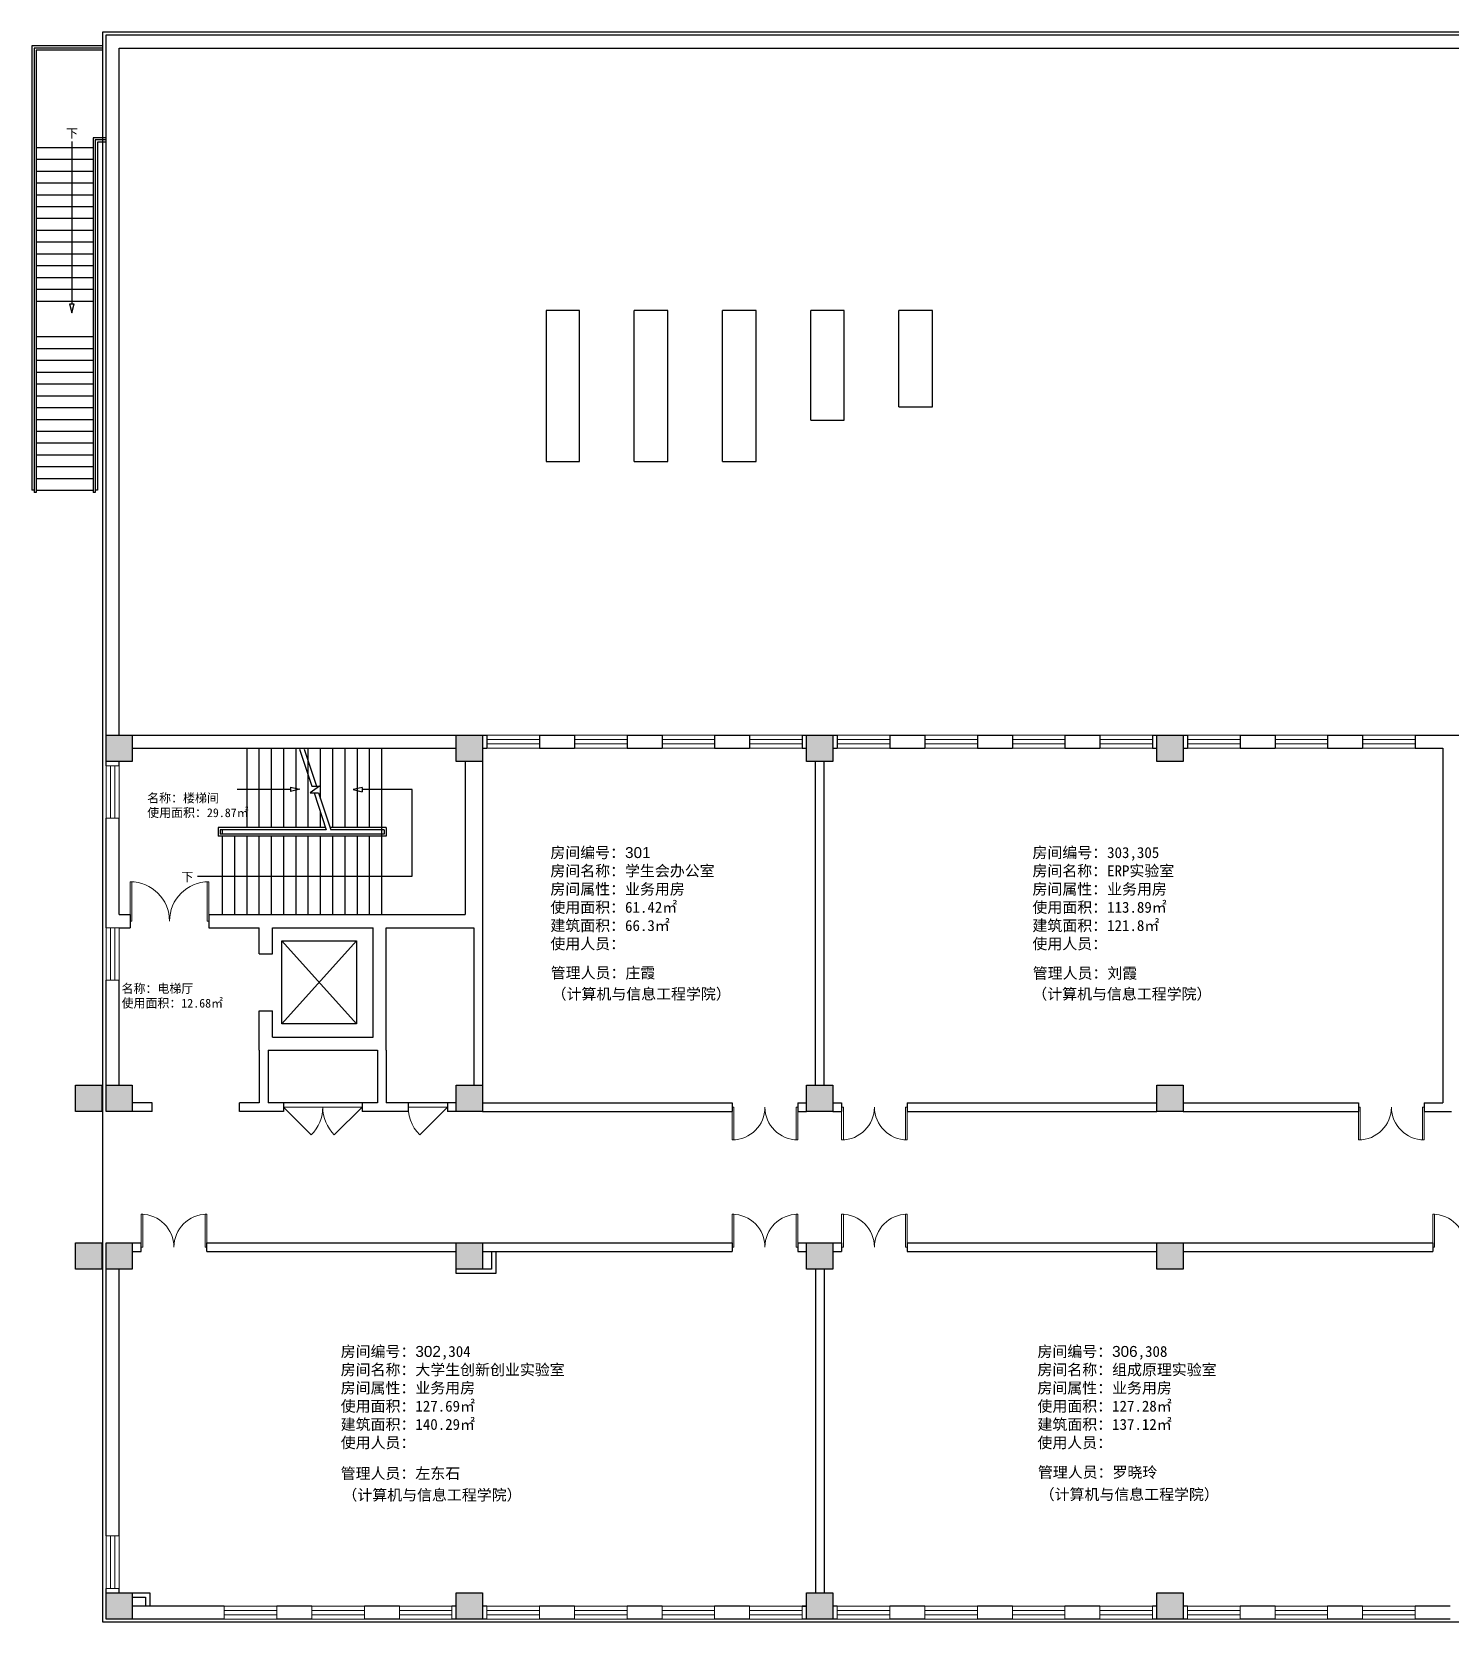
# Model space of a CAD drawing. Header units: millimetres. Extents: x 3623 to 132087, y -3080 to 53237.
# Drawn here: x 3623 to 36018, y 3801 to 40141 of the extents above; entities that cross this region are included whole.
import ezdxf

# ---------------------------------------------------------------- set-up
doc = ezdxf.new("R2010")
doc.units = ezdxf.units.MM
doc.header["$LTSCALE"] = 1000
doc.linetypes.add('CONTINOUS', pattern=[0])
for name, color, linetype in [('填充', 7, 'Continuous'), ('墙体', 30, 'Continuous'), ('管理人员', 2, 'Continuous')]:
    doc.layers.add(name, color=color, linetype=linetype)
for name, color, linetype, lineweight in [('墙线', 30, 'Continuous', 30), ('文字', 7, 'Continuous', 30), ('柱子', 150, 'Continuous', 30), ('窗户', 131, 'Continuous', 15), ('门线', 154, 'CONTINOUS', 15)]:
    doc.layers.add(name, color=color, linetype=linetype, lineweight=lineweight)
doc.styles.get("Standard").update_dxf_attribs({"font": 'arial.ttf'})

msp = doc.modelspace()

# ---------------------------------------------------------------- hatches: boundary and pattern name
at = {"layer": '填充'}
h = msp.add_hatch(color=256, dxfattribs=at)
h.dxf.hatch_style = 1
h.paths.add_polyline_path([(5918, 24071), (5318, 24071), (5318, 23471), (5918, 23471)])
h = msp.add_hatch(color=256, dxfattribs=at)
h.dxf.hatch_style = 1
h.paths.add_polyline_path([(13918, 24071), (13318, 24071), (13318, 23471), (13918, 23471)])
h = msp.add_hatch(color=256, dxfattribs=at)
h.dxf.hatch_style = 1
h.paths.add_polyline_path([(21918, 24071), (21318, 24071), (21318, 23471), (21918, 23471)])
h = msp.add_hatch(color=256, dxfattribs=at)
h.dxf.hatch_style = 1
h.paths.add_polyline_path([(29918, 24071), (29318, 24071), (29318, 23471), (29918, 23471)])
h = msp.add_hatch(color=256, dxfattribs=at)
h.dxf.hatch_style = 1
h.paths.add_polyline_path([(5218, 16071), (4618, 16071), (4618, 15471), (5218, 15471)])
h = msp.add_hatch(color=256, dxfattribs=at)
h.dxf.hatch_style = 1
h.paths.add_polyline_path([(5918, 16071), (5318, 16071), (5318, 15471), (5918, 15471)])
h = msp.add_hatch(color=256, dxfattribs=at)
h.dxf.hatch_style = 1
h.paths.add_polyline_path([(13918, 16071), (13318, 16071), (13318, 15471), (13918, 15471)])
h = msp.add_hatch(color=256, dxfattribs=at)
h.dxf.hatch_style = 1
h.paths.add_polyline_path([(21918, 16071), (21318, 16071), (21318, 15471), (21918, 15471)])
h = msp.add_hatch(color=256, dxfattribs=at)
h.dxf.hatch_style = 1
h.paths.add_polyline_path([(29918, 16071), (29318, 16071), (29318, 15471), (29918, 15471)])
h = msp.add_hatch(color=256, dxfattribs=at)
h.dxf.hatch_style = 1
h.paths.add_polyline_path([(5218, 12471), (4618, 12471), (4618, 11871), (5218, 11871)])
h = msp.add_hatch(color=256, dxfattribs=at)
h.dxf.hatch_style = 1
h.paths.add_polyline_path([(5918, 12471), (5318, 12471), (5318, 11871), (5918, 11871)])
h = msp.add_hatch(color=256, dxfattribs=at)
h.dxf.hatch_style = 1
h.paths.add_polyline_path([(13918, 12471), (13318, 12471), (13318, 11871), (13918, 11871)])
h = msp.add_hatch(color=256, dxfattribs=at)
h.dxf.hatch_style = 1
h.paths.add_polyline_path([(21918, 12471), (21318, 12471), (21318, 11871), (21918, 11871)])
h = msp.add_hatch(color=256, dxfattribs=at)
h.dxf.hatch_style = 1
h.paths.add_polyline_path([(29918, 12471), (29318, 12471), (29318, 11871), (29918, 11871)])
h = msp.add_hatch(color=256, dxfattribs=at)
h.dxf.hatch_style = 1
h.paths.add_polyline_path([(5918, 4471), (5318, 4471), (5318, 3871), (5918, 3871)])
h = msp.add_hatch(color=256, dxfattribs=at)
h.dxf.hatch_style = 1
h.paths.add_polyline_path([(13918, 4471), (13318, 4471), (13318, 3871), (13918, 3871)])
h = msp.add_hatch(color=256, dxfattribs=at)
h.dxf.hatch_style = 1
h.paths.add_polyline_path([(21918, 4471), (21318, 4471), (21318, 3871), (21918, 3871)])
h = msp.add_hatch(color=256, dxfattribs=at)
h.dxf.hatch_style = 1
h.paths.add_polyline_path([(29918, 4471), (29318, 4471), (29318, 3871), (29918, 3871)])

# ---------------------------------------------------------------- linework, layer by layer
at = {"layer": '墙体'}
for p, q in [((5248, 39821), (3623, 39821)), ((3623, 39821), (3623, 29666)), ((5248, 39771), (3673, 39771)), ((3673, 39771), (3673, 29616)), ((5248, 39721), (3723, 39721)), ((3723, 39721), (3723, 29616)), ((3723, 37500), (5023, 37500)), ((4536, 37635), (4536, 33929)), ((5023, 37721), (5023, 29616)), ((5318, 37721), (5023, 37721)), ((5073, 37671), (5073, 29616)), ((5318, 37671), (5073, 37671)), ((5123, 37621), (5123, 29666)), ((5318, 37621), (5123, 37621)), ((3723, 37230), (5023, 37230)), ((3723, 37230), (5023, 37230)), ((3723, 36960), (5023, 36960)), ((3723, 36690), (5023, 36690)), ((3723, 36420), (5023, 36420)), ((3723, 36150), (5023, 36150)), ((3723, 36150), (5023, 36150)), ((3723, 35880), (5023, 35880)), ((3723, 35610), (5023, 35610)), ((3723, 35340), (5023, 35340)), ((3723, 35070), (5023, 35070)), ((3723, 35070), (5023, 35070)), ((3723, 34800), (5023, 34800)), ((3723, 34530), (5023, 34530)), ((3723, 34260), (5023, 34260)), ((3723, 33990), (5023, 33990)), ((4486, 33929), (4586, 33929)), ((4486, 33929), (4536, 33720)), ((4536, 33720), (4586, 33929)), ((15368, 33771), (15368, 30321)), ((16133, 33771), (15368, 33771)), ((16133, 30321), (16133, 33771)), ((17383, 30321), (17383, 33771)), ((18148, 33771), (17383, 33771)), ((18148, 30321), (18148, 33771)), ((19398, 30321), (19398, 33771)), ((20163, 33771), (19398, 33771)), ((20163, 30321), (20163, 33771)), ((21413, 31271), (21413, 33771)), ((22178, 33771), (21413, 33771)), ((22178, 31271), (22178, 33771)), ((23428, 31571), (23428, 33771)), ((24193, 33771), (23428, 33771)), ((24193, 31571), (24193, 33771)), ((3723, 33176), (5023, 33176)), ((3723, 32906), (5023, 32906)), ((3723, 32636), (5023, 32636)), ((3723, 32366), (5023, 32366)), ((3723, 32096), (5023, 32096)), ((3723, 32096), (5023, 32096)), ((3723, 31826), (5023, 31826)), ((3723, 31556), (5023, 31556)), ((3723, 31286), (5023, 31286)), ((21413, 31271), (22178, 31271)), ((23428, 31571), (24193, 31571)), ((3723, 31016), (5023, 31016)), ((3723, 31016), (5023, 31016)), ((3723, 30746), (5023, 30746)), ((3723, 30476), (5023, 30476)), ((3723, 30206), (5023, 30206)), ((15368, 30321), (16133, 30321)), ((17383, 30321), (18148, 30321)), ((19398, 30321), (20163, 30321)), ((3723, 29936), (5023, 29936)), ((3673, 29666), (3623, 29666)), ((3723, 29616), (3673, 29616)), ((3723, 29666), (5023, 29666)), ((5073, 29616), (5023, 29616)), ((5123, 29666), (5073, 29666)), ((8538, 21959), (8538, 23747)), ((8818, 21959), (8818, 23747)), ((9098, 21959), (9098, 23747)), ((9098, 21959), (9098, 23747)), ((9378, 21959), (9378, 23747)), ((9658, 21959), (9658, 23747)), ((9740, 23747), (10019, 22904)), ((9843, 23747), (10123, 22904)), ((9938, 21959), (9938, 23747)), ((10218, 22644), (10218, 23747)), ((10218, 22616), (10218, 23747)), ((10498, 21959), (10498, 23747)), ((10778, 21959), (10778, 23747)), ((11058, 21959), (11058, 23747)), ((11338, 21959), (11338, 23747)), ((11618, 19971), (11618, 23747)), ((10192, 22904), (9981, 22749)), ((10019, 22904), (10192, 22904)), ((8316, 22832), (9533, 22832)), ((9533, 22882), (9533, 22782)), ((9533, 22882), (9741, 22832)), ((9741, 22832), (9533, 22782)), ((9981, 22749), (10174, 22749)), ((10071, 22749), (10349, 21909)), ((10174, 22749), (10452, 21909)), ((11170, 22877), (10961, 22827)), ((10961, 22827), (11170, 22777)), ((11170, 22877), (11170, 22777)), ((12312, 22827), (11170, 22827)), ((11170, 22827), (11170, 22777)), ((12312, 20845), (12312, 22827)), ((10218, 21959), (10218, 22305)), ((10218, 21959), (10218, 22305)), ((10332, 21959), (7878, 21959)), ((7878, 21959), (7878, 21759)), ((10349, 21909), (7928, 21909)), ((7928, 21909), (7928, 21809)), ((11668, 21809), (7928, 21809)), ((7978, 21809), (7978, 21909)), ((11718, 21959), (10435, 21959)), ((11668, 21909), (10452, 21909)), ((11668, 21909), (11668, 21809)), ((11718, 21959), (11718, 21759)), ((10218, 21759), (7878, 21759)), ((7978, 19971), (7978, 21759)), ((11618, 21759), (7978, 21759)), ((8258, 19971), (8258, 21759)), ((8538, 19971), (8538, 21759)), ((8818, 19971), (8818, 21759)), ((9098, 19971), (9098, 21759)), ((9098, 19971), (9098, 21759)), ((9378, 19971), (9378, 21759)), ((9658, 19971), (9658, 21759)), ((9938, 19971), (9938, 21759)), ((10218, 19971), (10218, 21759)), ((10218, 19971), (10218, 21759)), ((10498, 19971), (10498, 21759)), ((11718, 21759), (10498, 21759)), ((10778, 19971), (10778, 21759)), ((11058, 19971), (11058, 21759)), ((11338, 19971), (11338, 21759)), ((7410, 20845), (12312, 20845))]:
    msp.add_line(p, q, dxfattribs=at)
at = {"layer": '墙线'}
for p, q in [((5248, 3801), (5248, 40141)), ((5248, 40141), (45248, 40141)), ((5318, 23371), (5318, 40071)), ((5318, 40071), (45318, 40071)), ((5618, 24071), (5618, 39771)), ((5618, 39771), (45318, 39771)), ((5918, 24071), (13318, 24071)), ((13918, 24071), (14018, 24071)), ((14018, 24071), (14018, 23771)), ((15218, 24071), (15218, 23771)), ((15218, 24071), (16018, 24071)), ((16018, 24071), (16018, 23771)), ((17218, 24071), (17218, 23771)), ((17218, 24071), (18018, 24071)), ((18018, 24071), (18018, 23771)), ((19218, 24071), (19218, 23771)), ((19218, 24071), (20018, 24071)), ((20018, 24071), (20018, 23771)), ((21218, 24071), (21218, 23771)), ((21218, 24071), (21318, 24071)), ((21918, 24071), (22018, 24071)), ((22018, 24071), (22018, 23771)), ((23218, 24071), (23218, 23771)), ((23218, 24071), (24018, 24071)), ((24018, 24071), (24018, 23771)), ((25218, 24071), (25218, 23771)), ((25218, 24071), (26018, 24071)), ((26018, 24071), (26018, 23771)), ((27218, 24071), (27218, 23771)), ((27218, 24071), (28018, 24071)), ((28018, 24071), (28018, 23771)), ((29218, 24071), (29218, 23771)), ((29218, 24071), (29318, 24071)), ((29918, 24071), (30018, 24071)), ((30018, 24071), (30018, 23771)), ((31218, 24071), (31218, 23771)), ((31218, 24071), (32018, 24071)), ((32018, 24071), (32018, 23771)), ((33218, 24071), (33218, 23771)), ((33218, 24071), (34018, 24071)), ((34018, 24071), (34018, 23771)), ((35218, 24071), (35218, 23771)), ((35218, 24071), (36318, 24071)), ((5918, 23771), (13318, 23771)), ((13918, 23771), (14018, 23771)), ((15218, 23771), (16018, 23771)), ((17218, 23771), (18018, 23771)), ((19218, 23771), (20018, 23771)), ((21218, 23771), (21318, 23771)), ((21918, 23771), (22018, 23771)), ((23218, 23771), (24018, 23771)), ((25218, 23771), (26018, 23771)), ((27218, 23771), (28018, 23771)), ((29218, 23771), (29318, 23771)), ((29918, 23771), (30018, 23771)), ((31218, 23771), (32018, 23771)), ((33218, 23771), (34018, 23771)), ((35218, 23771), (35848, 23771)), ((35848, 23771), (35848, 15671)), ((5618, 23371), (5618, 23471)), ((13518, 23471), (13518, 19971)), ((13918, 23471), (13918, 19671)), ((21518, 16071), (21518, 23471)), ((21718, 16071), (21718, 23471)), ((5318, 19671), (5318, 22171)), ((5618, 19971), (5618, 22171)), ((5618, 19971), (5868, 19971)), ((5618, 19671), (5868, 19671)), ((5868, 19971), (5868, 19671)), ((7668, 19971), (7668, 19671)), ((7668, 19971), (13518, 19971)), ((7668, 19671), (8818, 19671)), ((8818, 19071), (8818, 19671)), ((9118, 19071), (9118, 19671)), ((9118, 19671), (11418, 19671)), ((11418, 17171), (11418, 19671)), ((11718, 16871), (11718, 19671)), ((11718, 19671), (13718, 19671)), ((13718, 19671), (13718, 16071)), ((13918, 19671), (13918, 16071)), ((9336, 19371), (11036, 17471)), ((11036, 19371), (9336, 17471)), ((9336, 19371), (11036, 19371)), ((9336, 17471), (9336, 19371)), ((11036, 19371), (11036, 17471)), ((8818, 19071), (9118, 19071)), ((5318, 15471), (5318, 18471)), ((5618, 16071), (5618, 18471)), ((8818, 16871), (8818, 17771)), ((8818, 17771), (9118, 17771)), ((9118, 17171), (9118, 17771)), ((11036, 17471), (9336, 17471)), ((9118, 17171), (11418, 17171)), ((8818, 16871), (8818, 15671)), ((9018, 16871), (11518, 16871)), ((9018, 16871), (9018, 15671)), ((11518, 16871), (11518, 15671)), ((11718, 16871), (11718, 15671)), ((6368, 15671), (5918, 15671)), ((6368, 15471), (6368, 15671)), ((8368, 15471), (8368, 15671)), ((8818, 15671), (8368, 15671)), ((11518, 15671), (9018, 15671)), ((9368, 15671), (9368, 15471)), ((11168, 15671), (11168, 15471)), ((13318, 15671), (11718, 15671)), ((12218, 15671), (12218, 15471)), ((13118, 15671), (13118, 15471)), ((13918, 15671), (19618, 15671)), ((19618, 15671), (19618, 15471)), ((21118, 15671), (21118, 15471)), ((21118, 15671), (21318, 15671)), ((21918, 15671), (22118, 15671)), ((22118, 15671), (22118, 15471)), ((23618, 15671), (23618, 15471)), ((23618, 15671), (29318, 15671)), ((29918, 15671), (33925, 15671)), ((33925, 15671), (33925, 15471)), ((35425, 15671), (35425, 15471)), ((35425, 15671), (35848, 15671)), ((6368, 15471), (5618, 15471)), ((9368, 15471), (8368, 15471)), ((12218, 15471), (11168, 15471)), ((13318, 15471), (13118, 15471)), ((13918, 15471), (19618, 15471)), ((21118, 15471), (21318, 15471)), ((21918, 15471), (22118, 15471)), ((23618, 15471), (29318, 15471)), ((29918, 15471), (33925, 15471)), ((35425, 15471), (36048, 15471)), ((5318, 5771), (5318, 12471)), ((5918, 12471), (6118, 12471)), ((6118, 12271), (6118, 12471)), ((7618, 12271), (7618, 12471)), ((7618, 12471), (13318, 12471)), ((13918, 12471), (19618, 12471)), ((19618, 12471), (19618, 12271)), ((21118, 12471), (21318, 12471)), ((21118, 12471), (21118, 12271)), ((21918, 12471), (22118, 12471)), ((22118, 12471), (22118, 12271)), ((23618, 12471), (29318, 12471)), ((23618, 12471), (23618, 12271)), ((29918, 12471), (30118, 12471)), ((29918, 12471), (35618, 12471)), ((35618, 12471), (35618, 12271)), ((5918, 12271), (6118, 12271)), ((7618, 12271), (13318, 12271)), ((13918, 12271), (19618, 12271)), ((14118, 12271), (14118, 11871)), ((14218, 12271), (14218, 11771)), ((21118, 12271), (21318, 12271)), ((21918, 12271), (22118, 12271)), ((23618, 12271), (29318, 12271)), ((29918, 12271), (35618, 12271)), ((5618, 5771), (5618, 11871)), ((14118, 11871), (13318, 11871)), ((13318, 11771), (13318, 11871)), ((14218, 11771), (13318, 11771)), ((21518, 11871), (21518, 4471)), ((21718, 11871), (21718, 4471)), ((5318, 3871), (5318, 4571)), ((5618, 4471), (5618, 4571)), ((5918, 4471), (6318, 4471)), ((5918, 4371), (6218, 4371)), ((6218, 4371), (6218, 4171)), ((6318, 4471), (6318, 4171)), ((8018, 4171), (5918, 4171)), ((10018, 4171), (9218, 4171)), ((12018, 4171), (11218, 4171)), ((13318, 4171), (13218, 4171)), ((14018, 4171), (13918, 4171)), ((16018, 4171), (15218, 4171)), ((18018, 4171), (17218, 4171)), ((20018, 4171), (19218, 4171)), ((21218, 4171), (21318, 4171)), ((21318, 4171), (21218, 4171)), ((22018, 4171), (21918, 4171)), ((24018, 4171), (23218, 4171)), ((26018, 4171), (25218, 4171)), ((28018, 4171), (27218, 4171)), ((29318, 4171), (29218, 4171)), ((30018, 4171), (29918, 4171)), ((32018, 4171), (31218, 4171)), ((34018, 4171), (33218, 4171)), ((36018, 4171), (35218, 4171)), ((57588, 3801), (5248, 3801)), ((8018, 3871), (5918, 3871)), ((10018, 3871), (9218, 3871)), ((12018, 3871), (11218, 3871)), ((13318, 3871), (13218, 3871)), ((14018, 3871), (13918, 3871)), ((16018, 3871), (15218, 3871)), ((18018, 3871), (17218, 3871)), ((20018, 3871), (19218, 3871)), ((21318, 3871), (21218, 3871)), ((22018, 3871), (21918, 3871)), ((24018, 3871), (23218, 3871)), ((26018, 3871), (25218, 3871)), ((28018, 3871), (27218, 3871)), ((29318, 3871), (29218, 3871)), ((30018, 3871), (29918, 3871)), ((32018, 3871), (31218, 3871)), ((34018, 3871), (33218, 3871)), ((36018, 3871), (35218, 3871))]:
    msp.add_line(p, q, dxfattribs=at)
at = {"layer": '柱子'}
for p, q in [((5318, 24071), (5918, 24071)), ((5318, 23471), (5318, 24071)), ((5918, 24071), (5918, 23471)), ((13318, 24071), (13918, 24071)), ((13318, 23471), (13318, 24071)), ((13918, 24071), (13918, 23471)), ((21318, 24071), (21918, 24071)), ((21318, 23471), (21318, 24071)), ((21918, 24071), (21918, 23471)), ((29318, 24071), (29918, 24071)), ((29318, 23471), (29318, 24071)), ((29918, 24071), (29918, 23471)), ((5918, 23471), (5318, 23471)), ((13918, 23471), (13318, 23471)), ((21918, 23471), (21318, 23471)), ((29918, 23471), (29318, 23471)), ((4618, 16071), (5218, 16071)), ((4618, 15471), (4618, 16071)), ((5218, 16071), (5218, 15471)), ((5318, 16071), (5918, 16071)), ((5318, 15471), (5318, 16071)), ((5918, 16071), (5918, 15471)), ((13318, 16071), (13918, 16071)), ((13318, 15471), (13318, 16071)), ((13918, 16071), (13918, 15471)), ((21318, 16071), (21918, 16071)), ((21318, 15471), (21318, 16071)), ((21918, 16071), (21918, 15471)), ((29318, 16071), (29918, 16071)), ((29318, 15471), (29318, 16071)), ((29918, 16071), (29918, 15471)), ((5218, 15471), (4618, 15471)), ((5918, 15471), (5318, 15471)), ((13918, 15471), (13318, 15471)), ((21918, 15471), (21318, 15471)), ((29918, 15471), (29318, 15471)), ((4618, 12471), (5218, 12471)), ((4618, 11871), (4618, 12471)), ((5218, 12471), (5218, 11871)), ((5318, 12471), (5918, 12471)), ((5318, 11871), (5318, 12471)), ((5918, 12471), (5918, 11871)), ((13318, 12471), (13918, 12471)), ((13318, 11871), (13318, 12471)), ((13918, 12471), (13918, 11871)), ((21318, 12471), (21918, 12471)), ((21318, 11871), (21318, 12471)), ((21918, 12471), (21918, 11871)), ((29318, 12471), (29918, 12471)), ((29318, 11871), (29318, 12471)), ((29918, 12471), (29918, 11871)), ((5218, 11871), (4618, 11871)), ((5918, 11871), (5318, 11871)), ((13918, 11871), (13318, 11871)), ((21918, 11871), (21318, 11871)), ((29918, 11871), (29318, 11871)), ((5318, 4471), (5918, 4471)), ((5318, 3871), (5318, 4471)), ((5918, 4471), (5918, 3871)), ((13318, 4471), (13918, 4471)), ((13318, 3871), (13318, 4471)), ((13918, 4471), (13918, 3871)), ((21318, 4471), (21918, 4471)), ((21318, 3871), (21318, 4471)), ((21918, 4471), (21918, 3871)), ((29318, 4471), (29918, 4471)), ((29318, 3871), (29318, 4471)), ((29918, 4471), (29918, 3871)), ((5918, 3871), (5318, 3871)), ((13918, 3871), (13318, 3871)), ((21918, 3871), (21318, 3871)), ((29918, 3871), (29318, 3871))]:
    msp.add_line(p, q, dxfattribs=at)
at = {"layer": '窗户'}
for p, q in [((14018, 23771), (14018, 24071)), ((15218, 24071), (14018, 24071)), ((15218, 23771), (15218, 24071)), ((16018, 23771), (16018, 24071)), ((17218, 24071), (16018, 24071)), ((17218, 23771), (17218, 24071)), ((18018, 23771), (18018, 24071)), ((19218, 24071), (18018, 24071)), ((19218, 23771), (19218, 24071)), ((20018, 23771), (20018, 24071)), ((21218, 24071), (20018, 24071)), ((21218, 23771), (21218, 24071)), ((22018, 23771), (22018, 24071)), ((23218, 24071), (22018, 24071)), ((23218, 23771), (23218, 24071)), ((24018, 23771), (24018, 24071)), ((25218, 24071), (24018, 24071)), ((25218, 23771), (25218, 24071)), ((26018, 23771), (26018, 24071)), ((27218, 24071), (26018, 24071)), ((27218, 23771), (27218, 24071)), ((28018, 23771), (28018, 24071)), ((29218, 24071), (28018, 24071)), ((29218, 23771), (29218, 24071)), ((30018, 23771), (30018, 24071)), ((31218, 24071), (30018, 24071)), ((31218, 23771), (31218, 24071)), ((32018, 23771), (32018, 24071)), ((33218, 24071), (32018, 24071)), ((33218, 23771), (33218, 24071)), ((34018, 23771), (34018, 24071)), ((35218, 24071), (34018, 24071)), ((35218, 23771), (35218, 24071)), ((15218, 23971), (14018, 23971)), ((15218, 23871), (14018, 23871)), ((15218, 23771), (14018, 23771)), ((17218, 23971), (16018, 23971)), ((17218, 23871), (16018, 23871)), ((17218, 23771), (16018, 23771)), ((19218, 23971), (18018, 23971)), ((19218, 23871), (18018, 23871)), ((19218, 23771), (18018, 23771)), ((21218, 23971), (20018, 23971)), ((21218, 23871), (20018, 23871)), ((21218, 23771), (20018, 23771)), ((23218, 23971), (22018, 23971)), ((23218, 23871), (22018, 23871)), ((23218, 23771), (22018, 23771)), ((25218, 23971), (24018, 23971)), ((25218, 23871), (24018, 23871)), ((25218, 23771), (24018, 23771)), ((27218, 23971), (26018, 23971)), ((27218, 23871), (26018, 23871)), ((27218, 23771), (26018, 23771)), ((29218, 23971), (28018, 23971)), ((29218, 23871), (28018, 23871)), ((29218, 23771), (28018, 23771)), ((31218, 23971), (30018, 23971)), ((31218, 23871), (30018, 23871)), ((31218, 23771), (30018, 23771)), ((33218, 23971), (32018, 23971)), ((33218, 23871), (32018, 23871)), ((33218, 23771), (32018, 23771)), ((35218, 23971), (34018, 23971)), ((35218, 23871), (34018, 23871)), ((35218, 23771), (34018, 23771)), ((5318, 23371), (5618, 23371)), ((5318, 22171), (5318, 23371)), ((5418, 22171), (5418, 23371)), ((5518, 22171), (5518, 23371)), ((5618, 22171), (5618, 23371)), ((5318, 22171), (5618, 22171)), ((5318, 19671), (5618, 19671)), ((5318, 18471), (5318, 19671)), ((5418, 18471), (5418, 19671)), ((5518, 18471), (5518, 19671)), ((5618, 18471), (5618, 19671)), ((5318, 18471), (5618, 18471)), ((5318, 5771), (5618, 5771)), ((5318, 4571), (5318, 5771)), ((5418, 4571), (5418, 5771)), ((5518, 4571), (5518, 5771)), ((5618, 4571), (5618, 5771)), ((5318, 4571), (5618, 4571)), ((8018, 3871), (8018, 4171)), ((9218, 4171), (8018, 4171)), ((9218, 4071), (8018, 4071)), ((9218, 3871), (9218, 4171)), ((10018, 3871), (10018, 4171)), ((11218, 4171), (10018, 4171)), ((11218, 4071), (10018, 4071)), ((11218, 3871), (11218, 4171)), ((12018, 3871), (12018, 4171)), ((13218, 4171), (12018, 4171)), ((13218, 4071), (12018, 4071)), ((13218, 3871), (13218, 4171)), ((14018, 3871), (14018, 4171)), ((15218, 4171), (14018, 4171)), ((15218, 4071), (14018, 4071)), ((15218, 3871), (15218, 4171)), ((16018, 3871), (16018, 4171)), ((17218, 4171), (16018, 4171)), ((17218, 4071), (16018, 4071)), ((17218, 3871), (17218, 4171)), ((18018, 3871), (18018, 4171)), ((19218, 4171), (18018, 4171)), ((19218, 4071), (18018, 4071)), ((19218, 3871), (19218, 4171)), ((20018, 3871), (20018, 4171)), ((21218, 4171), (20018, 4171)), ((21218, 4071), (20018, 4071)), ((21218, 3871), (21218, 4171)), ((22018, 3871), (22018, 4171)), ((23218, 4171), (22018, 4171)), ((23218, 4071), (22018, 4071)), ((23218, 3871), (23218, 4171)), ((24018, 3871), (24018, 4171)), ((25218, 4171), (24018, 4171)), ((25218, 4071), (24018, 4071)), ((25218, 3871), (25218, 4171)), ((26018, 3871), (26018, 4171)), ((27218, 4171), (26018, 4171)), ((27218, 4071), (26018, 4071)), ((27218, 3871), (27218, 4171)), ((28018, 3871), (28018, 4171)), ((29218, 4171), (28018, 4171)), ((29218, 4071), (28018, 4071)), ((29218, 3871), (29218, 4171)), ((30018, 3871), (30018, 4171)), ((31218, 4171), (30018, 4171)), ((31218, 4071), (30018, 4071)), ((31218, 3871), (31218, 4171)), ((32018, 3871), (32018, 4171)), ((33218, 4171), (32018, 4171)), ((33218, 4071), (32018, 4071)), ((33218, 3871), (33218, 4171)), ((34018, 3871), (34018, 4171)), ((35218, 4171), (34018, 4171)), ((35218, 4071), (34018, 4071)), ((35218, 3871), (35218, 4171)), ((9218, 3971), (8018, 3971)), ((9218, 3871), (8018, 3871)), ((11218, 3971), (10018, 3971)), ((11218, 3871), (10018, 3871)), ((13218, 3971), (12018, 3971)), ((13218, 3871), (12018, 3871)), ((15218, 3971), (14018, 3971)), ((15218, 3871), (14018, 3871)), ((17218, 3971), (16018, 3971)), ((17218, 3871), (16018, 3871)), ((19218, 3971), (18018, 3971)), ((19218, 3871), (18018, 3871)), ((21218, 3971), (20018, 3971)), ((21218, 3871), (20018, 3871)), ((23218, 3971), (22018, 3971)), ((23218, 3871), (22018, 3871)), ((25218, 3971), (24018, 3971)), ((25218, 3871), (24018, 3871)), ((27218, 3971), (26018, 3971)), ((27218, 3871), (26018, 3871)), ((29218, 3971), (28018, 3971)), ((29218, 3871), (28018, 3871)), ((31218, 3971), (30018, 3971)), ((31218, 3871), (30018, 3871)), ((33218, 3971), (32018, 3971)), ((33218, 3871), (32018, 3871)), ((35218, 3971), (34018, 3971)), ((35218, 3871), (34018, 3871))]:
    msp.add_line(p, q, dxfattribs=at)
at = {"layer": '门线'}
for p, q in [((5868, 20721), (5908, 20721)), ((5868, 19821), (5868, 20721)), ((5908, 20721), (5908, 19821)), ((7628, 20721), (7668, 20721)), ((7628, 19821), (7628, 20721)), ((7668, 20721), (7668, 19821)), ((5908, 19821), (5868, 19821)), ((7668, 19821), (7628, 19821)), ((9368, 15671), (11168, 15671)), ((12218, 15671), (13118, 15671)), ((9368, 15571), (11168, 15571)), ((9368, 15571), (10004, 14935)), ((11168, 15571), (10531, 14935)), ((13118, 15571), (12218, 15571)), ((13118, 15571), (12481, 14935)), ((19658, 15571), (19618, 15571)), ((19618, 15571), (19618, 14821)), ((19658, 14821), (19658, 15571)), ((21078, 14821), (21078, 15571)), ((21078, 15571), (21118, 15571)), ((21118, 15571), (21118, 14821)), ((22158, 15571), (22118, 15571)), ((22118, 15571), (22118, 14821)), ((22158, 14821), (22158, 15571)), ((23578, 14821), (23578, 15571)), ((23578, 15571), (23618, 15571)), ((23618, 15571), (23618, 14821)), ((33965, 15571), (33925, 15571)), ((33925, 15571), (33925, 14821)), ((33965, 14821), (33965, 15571)), ((35385, 14821), (35385, 15571)), ((35385, 15571), (35425, 15571)), ((35425, 15571), (35425, 14821)), ((19618, 14821), (19658, 14821)), ((21118, 14821), (21078, 14821)), ((22118, 14821), (22158, 14821)), ((23618, 14821), (23578, 14821)), ((33925, 14821), (33965, 14821)), ((35425, 14821), (35385, 14821)), ((6118, 13121), (6158, 13121)), ((6118, 12371), (6118, 13121)), ((6158, 13121), (6158, 12371)), ((7618, 13121), (7578, 13121)), ((7578, 13121), (7578, 12371)), ((7618, 12371), (7618, 13121)), ((19618, 13121), (19658, 13121)), ((19618, 12371), (19618, 13121)), ((19658, 13121), (19658, 12371)), ((21118, 13121), (21078, 13121)), ((21078, 13121), (21078, 12371)), ((21118, 12371), (21118, 13121)), ((22118, 13121), (22158, 13121)), ((22118, 12371), (22118, 13121)), ((22158, 13121), (22158, 12371)), ((23618, 13121), (23578, 13121)), ((23578, 13121), (23578, 12371)), ((23618, 12371), (23618, 13121)), ((35618, 13121), (35658, 13121)), ((35618, 12371), (35618, 13121)), ((35658, 13121), (35658, 12371)), ((6158, 12371), (6118, 12371)), ((7578, 12371), (7618, 12371)), ((19658, 12371), (19618, 12371)), ((21078, 12371), (21118, 12371)), ((22158, 12371), (22118, 12371)), ((23578, 12371), (23618, 12371)), ((35658, 12371), (35618, 12371))]:
    msp.add_line(p, q, dxfattribs=at)
for centre, radius, start, end in [((5868, 19821), 900, 0, 90), ((7668, 19821), 900, 90, 180), ((13118, 15571), 900, 173.6206, 225), ((9368, 15571), 900, 315, 0), ((11168, 15571), 900, 180, 225), ((19618, 15571), 750, 270, 0), ((21118, 15571), 750, 180, 270), ((22118, 15571), 750, 270, 0), ((23618, 15571), 750, 180, 270), ((33925, 15571), 750, 270, 0), ((35425, 15571), 750, 180, 270), ((6118, 12371), 750, 0, 90), ((7618, 12371), 750, 90, 180), ((19618, 12371), 750, 0, 90), ((21118, 12371), 750, 90, 180), ((22118, 12371), 750, 0, 90), ((23618, 12371), 750, 90, 180), ((35618, 12371), 750, 0, 90)]:
    msp.add_arc(centre, radius, start, end, dxfattribs=at)

# ---------------------------------------------------------------- texts
at = {"layer": '墙体'}
for p in [(4407, 37723), (7041, 20732)]:
    msp.add_text('下', height=200, dxfattribs=at).set_placement(p)
at = {"layer": '文字', "attachment_point": 1}
for s, width, insert, char_height in [('{\\fSimSun|b0|i0|c134|p2;名称：楼梯间}\\P{\\fSimSun|b0|i0|c134|p2;使用面积：29.87\\fSimSun|b0|i0|c129|p2;㎡}', 3509.56, (6258, 22731), 200), ('{\\fSimSun|b0|i0|c134|p2;房间编号：}301\\P{\\fSimSun|b0|i0|c134|p2;房间名称：学生会办公室}\\P{\\fSimSun|b0|i0|c134|p2;房间属性：业务用房}\\P{\\fSimSun|b0|i0|c134|p2;使用面积：61.42\\fSimSun|b0|i0|c129|p2;㎡}\\P{\\fSimSun|b0|i0|c134|p2;建筑面积：66.3\\fSimSun|b0|i0|c129|p2;㎡}\\P{\\fSimSun|b0|i0|c134|p2;使用人员：}', 6407.31, (15467, 21512), 250), ('{\\fSimSun|b0|i0|c134|p2;房间编号：303,305}\\P{\\fSimSun|b0|i0|c134|p2;房间名称：ERP实验室}\\P{\\fSimSun|b0|i0|c134|p2;房间属性：业务用房}\\P{\\fSimSun|b0|i0|c134|p2;使用面积：113.89\\fSimSun|b0|i0|c129|p2;㎡}\\P{\\fSimSun|b0|i0|c134|p2;建筑面积：121.8\\fSimSun|b0|i0|c129|p2;㎡\\fSimSun|b0|i0|c134|p2;\\P使用人员：}', 6709.28, (26477, 21512), 250), ('{\\fSimSun|b0|i0|c134|p2;名称：电梯厅}\\P{\\fSimSun|b0|i0|c134|p2;使用面积：12.68\\fSimSun|b0|i0|c129|p2;㎡}', 2893.14, (5673, 18379), 200), ('{\\fSimSun|b0|i0|c134|p2;房间编号：}302{\\fSimSun|b0|i0|c134|p2;,304}\\P{\\fSimSun|b0|i0|c134|p2;房间名称：大学生创新创业实验室}\\P{\\fSimSun|b0|i0|c134|p2;房间属性：业务用房}\\P{\\fSimSun|b0|i0|c134|p2;使用面积：127.69\\fSimSun|b0|i0|c129|p2;㎡}\\P{\\fSimSun|b0|i0|c134|p2;建筑面积：140.29\\fSimSun|b0|i0|c129|p2;㎡\\fSimSun|b0|i0|c134|p2;\\P使用人员：}', 9358.62, (10678, 10113), 250), ('{\\fSimSun|b0|i0|c134|p2;房间编号：}306{\\fSimSun|b0|i0|c134|p2;,308}\\P{\\fSimSun|b0|i0|c134|p2;房间名称：组成原理实验室}\\P{\\fSimSun|b0|i0|c134|p2;房间属性：业务用房}\\P{\\fSimSun|b0|i0|c134|p2;使用面积：127.28\\fSimSun|b0|i0|c129|p2;㎡}\\P{\\fSimSun|b0|i0|c134|p2;建筑面积：137.12\\fSimSun|b0|i0|c129|p2;㎡}\\P{\\fSimSun|b0|i0|c134|p2;使用人员：}', 7206.26, (26591, 10113), 250)]:
    msp.add_mtext_dynamic_manual_height_columns(s, width=width, gutter_width=12.5, heights=[0], dxfattribs=dict(at, insert=insert, char_height=char_height))
at = {"layer": '管理人员', "char_height": 250, "attachment_point": 1}
for s, width, insert in [('\\pt3250;{\\fSimSun|b0|i0|c134|p2;管理人员：庄霞}', 5412.77, (15475, 18764)), ('\\pt3250;{\\fSimSun|b0|i0|c134|p2;管理人员：刘霞}', 4340.96, (26484, 18756)), ('{\\fSimSun|b0|i0|c134|p2;（计算机与信息工程学院）}', 6799.41, (15495, 18282)), ('{\\fSimSun|b0|i0|c134|p2;（计算机与信息工程学院）}', 7004.88, (26473, 18282)), ('\\pt3250;{\\fSimSun|b0|i0|c134|p2;管理人员：左东石}', 6692.09, (10677, 7327)), ('\\pt3250;{\\fSimSun|b0|i0|c134|p2;管理人员：罗晓玲}', 7185.81, (26601, 7353)), ('{\\fSimSun|b0|i0|c134|p2;（计算机与信息工程学院）}', 7849.38, (10716, 6834)), ('{\\fSimSun|b0|i0|c134|p2;（计算机与信息工程学院）}', 7300.51, (26642, 6847))]:
    msp.add_mtext_dynamic_manual_height_columns(s, width=width, gutter_width=12.5, heights=[0], dxfattribs=dict(at, insert=insert))

doc.saveas('drawing.dxf')
